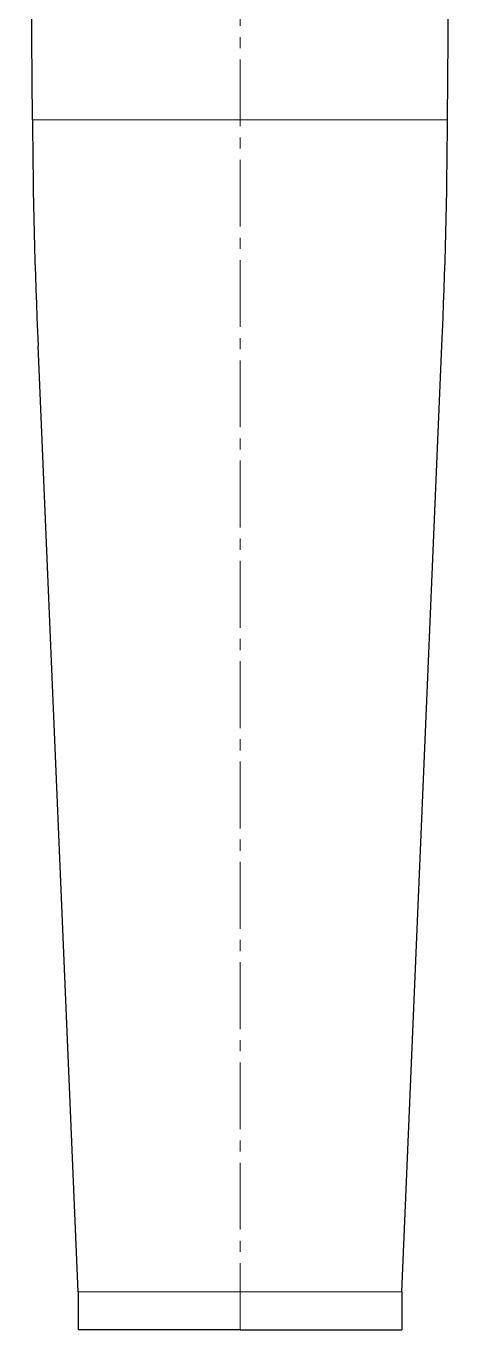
# Model space of a CAD drawing. Extents: x 459 to 1033, y 12 to 616.
# Drawn here: x 994.5 to 1028.1, y 81.4 to 183.8 of the extents above; entities that cross this region are included whole.
import ezdxf

# ---------------------------------------------------------------- set-up
doc = ezdxf.new("R2010")
doc.units = 0
doc.header["$LTSCALE"] = 7
doc.header["$MEASUREMENT"] = 0
doc.linetypes.add('CENTER2', pattern=[1.125, 0.75, -0.125, 0.125, -0.125])
for name, color, linetype, lineweight in [('1', 1, 'CENTER2', 15), ('3', 3, 'CONTINUOUS', 30), ('8', 250, 'CONTINUOUS', 15)]:
    doc.layers.add(name, color=color, linetype=linetype, lineweight=lineweight)

msp = doc.modelspace()

# ---------------------------------------------------------------- linework, layer by layer
at = {"layer": '1'}
msp.add_line((1011.2799, 81.4185), (1011.2799, 321.9185), dxfattribs=at)
at = {"layer": '3'}
for p, q in [((994.9799, 176.4185), (994.4799, 247.4185)), ((1027.5799, 176.4185), (1028.0799, 247.4185)), ((998.5799, 84.4185), (995.4196, 158.6811)), ((1023.9799, 84.4185), (1027.1401, 158.6811)), ((998.5799, 84.4185), (998.5799, 81.4185)), ((1023.9799, 84.4185), (1023.9799, 81.4185)), ((1011.2799, 81.4185), (998.5799, 81.4185)), ((1011.2799, 81.4185), (1023.9799, 81.4185))]:
    msp.add_line(p, q, dxfattribs=at)
for centre, start, end in [((1494.9675, 179.9396), 180.403485, 182.436773), ((527.5923, 179.9396), 357.563227, 359.596515)]:
    msp.add_arc(centre, 500, start, end, dxfattribs=at)
at = {"layer": '8'}
for p, q in [((1011.2799, 176.4185), (994.9799, 176.4185)), ((1011.2799, 176.4185), (1027.5799, 176.4185)), ((1011.2799, 84.4185), (998.5799, 84.4185)), ((1011.2799, 84.4185), (1023.9799, 84.4185))]:
    msp.add_line(p, q, dxfattribs=at)

doc.saveas('drawing.dxf')
